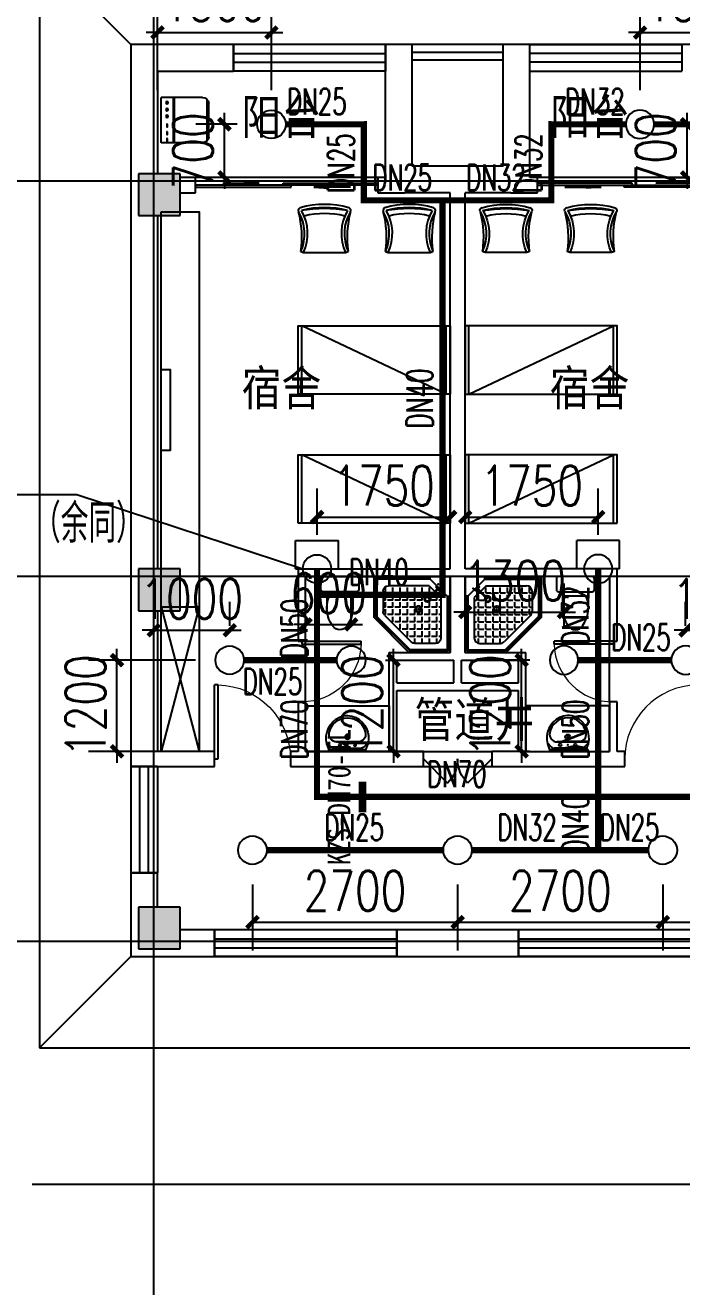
# Model space of a CAD drawing. Extents: x 0 to 2838408, y -923048 to 203859.
# Drawn here: x 2679573 to 2688213, y -206036 to -189439 of the extents above; entities that cross this region are included whole.
import ezdxf
from ezdxf.enums import TextEntityAlignment as Align

# ---------------------------------------------------------------- set-up
doc = ezdxf.new("R2010")
doc.units = 0
doc.header["$LTSCALE"] = 1000
for name, color, linetype in [('A-Fixt', 81, 'Continuous'), ('CLAYER', 7, 'Continuous'), ('COLUMN', 9, 'Continuous'), ('DIM_喷淋', 3, 'Continuous'), ('DOOR_FIRE', 4, 'Continuous'), ('DOTE', 8, 'Continuous'), ('E2-栏杆', 92, 'Continuous'), ('EQUIP_喷头', 7, 'Continuous'), ('GROUND', 2, 'Continuous'), ('PIPE-喷淋', 6, 'Continuous'), ('PUB_HATCH', 8, 'Continuous'), ('PUB_TEXT', 7, 'Continuous'), ('TEXT_喷淋', 7, 'Continuous'), ('TWT_DIM', 3, 'Continuous'), ('WALL', 9, 'Continuous'), ('WINDOW', 4, 'Continuous'), ('XREF', 8, 'Continuous'), ('抗震支吊架', 2, 'Continuous'), ('洁具', 213, 'Continuous'), ('配景', 3, 'Continuous')]:
    doc.layers.add(name, color=color, linetype=linetype)
doc.styles.add('_TCH_DIM', font='SIMPLEX', dxfattribs={"bigfont": 'GBCBIG'})
doc.styles.add('_TCH_DIM_T3', font='SIMPLEX', dxfattribs={"width": 0.75, "bigfont": 'HZTXT'})
doc.styles.add('_TWT_PIPEDN', font='SIMPLEX', dxfattribs={"width": 0.8, "height": 2.3, "bigfont": 'HZTXT'})
doc.styles.add('kzcad', font='', dxfattribs={"width": 0.8})
doc.styles.get("Standard").update_dxf_attribs({"font": 'geniso.shx', "bigfont": 'hztxt.shx'})
doc.styles.get('kzcad').set_extended_font_data('SimSun')
doc.dimstyles.new('_TWT_ARCH&&150', dxfattribs={"dimtxt": 525, "dimasz": 150, "dimexe": 375, "dimexo": 450, "dimgap": 150, "dimtad": 1, "dimdec": 0, "dimzin": 0, "dimdsep": 46, "dimtxsty": '_TCH_DIM_T3', "dimblk": 'ARCHTICK', "dimcen": 0.09, "dimclrt": 7, "dimazin": 2, "dimtfac": 1, "dimtdec": 0, "dimtix": 1, "dimtmove": 2, "dimatfit": 3, "dimfxl": 1, "dimtolj": 1, "dimtzin": 0, "dimarcsym": 0})

# ---------------------------------------------------------------- blocks, each defined once
blk = doc.blocks.new('1F平面-CAD导入_dwg_Drawing4_t3_dwg_$plan$00001613-474159-1F-927810-1F')
at = {"layer": '洁具'}
for p, q in [((-200, 170), (-430, 170)), ((-30, 250), (-170, 250)), ((-260, -140), (-260, 140)), ((-200, -170), (-200, -220)), ((-170, -250), (-30, -250))]:
    blk.add_line(p, q, dxfattribs=at)
for points in [[(-200, 220), (-200, 170), (-200, -170), (-430, -170)], [(0, -220), (0, 220)]]:
    blk.add_lwpolyline(points, dxfattribs=at)
for centre, radius, start, end in [((-413, -227), 398, 67.4505, 126.6381), ((-170, 220), 30, 90, 180), ((-30, 220), 30, 0, 90), ((-590, 0), 110, 123.4509, 236.5491), ((-413, 227), 398, 233.3619, 292.5495), ((-170, -220), 30, 180, 270), ((-30, -220), 30, 270, 0)]:
    blk.add_arc(centre, radius, start, end, dxfattribs=at)
blk = doc.blocks.new('$lvtry$00000169')
at = {"color": 0}
for p, q in [((259, -36), (259, 0)), ((259, -36), (36, -259)), ((276, -120), (120, -276)), ((144, -151), (291, -298)), ((151, -144), (298, -291)), ((259, -24), (976, -24)), ((259, -36), (964, -36)), ((270, -213), (270, -143)), ((276, -120), (808, -120)), ((366, -213), (366, -143)), ((462, -213), (462, -143)), ((558, -213), (558, -143)), ((655, -213), (655, -143)), ((751, -213), (751, -143)), ((847, -213), (847, -143)), ((964, -36), (976, -24)), ((964, -36), (964, -525)), ((976, -24), (976, -530)), ((36, -259), (0, -259)), ((24, -259), (24, -976)), ((36, -259), (36, -964)), ((120, -276), (120, -808)), ((120, -309), (147, -309)), ((173, -309), (173, -239)), ((173, -309), (243, -309)), ((183, -213), (205, -213)), ((220, -213), (243, -213)), ((270, -213), (340, -213)), ((270, -263), (270, -239)), ((334, -309), (340, -309)), ((366, -213), (436, -213)), ((366, -309), (366, -239)), ((366, -309), (436, -309)), ((462, -213), (532, -213)), ((462, -309), (462, -239)), ((462, -309), (532, -309)), ((558, -213), (628, -213)), ((558, -309), (558, -239)), ((558, -309), (628, -309)), ((655, -213), (725, -213)), ((655, -309), (655, -239)), ((655, -309), (725, -309)), ((751, -213), (821, -213)), ((751, -309), (751, -239)), ((751, -309), (821, -309)), ((847, -213), (880, -213)), ((847, -309), (847, -239)), ((847, -309), (880, -309)), ((880, -192), (880, -460)), ((120, -405), (147, -405)), ((173, -405), (173, -335)), ((173, -405), (243, -405)), ((173, -501), (173, -431)), ((270, -405), (270, -335)), ((270, -405), (340, -405)), ((270, -501), (270, -431)), ((366, -405), (366, -335)), ((366, -405), (379, -405)), ((366, -501), (366, -431)), ((462, -405), (462, -335)), ((462, -405), (532, -405)), ((462, -501), (462, -431)), ((558, -405), (558, -335)), ((558, -405), (628, -405)), ((558, -501), (558, -431)), ((655, -405), (655, -335)), ((655, -405), (725, -405)), ((655, -501), (655, -431)), ((751, -405), (751, -335)), ((751, -405), (821, -405)), ((751, -501), (751, -431)), ((847, -405), (847, -335)), ((847, -405), (880, -405)), ((847, -501), (847, -431)), ((120, -501), (147, -501)), ((120, -598), (147, -598)), ((173, -501), (243, -501)), ((173, -598), (173, -528)), ((173, -598), (243, -598)), ((173, -694), (173, -624)), ((270, -501), (340, -501)), ((270, -598), (270, -528)), ((270, -598), (340, -598)), ((270, -694), (270, -624)), ((366, -501), (436, -501)), ((366, -598), (366, -528)), ((366, -598), (436, -598)), ((366, -694), (366, -624)), ((462, -501), (532, -501)), ((462, -598), (462, -528)), ((462, -598), (532, -598)), ((462, -694), (462, -624)), ((859, -511), (511, -859)), ((964, -525), (525, -964)), ((976, -530), (530, -976)), ((558, -501), (628, -501)), ((558, -598), (558, -528)), ((558, -598), (628, -598)), ((558, -694), (558, -624)), ((655, -501), (725, -501)), ((655, -598), (655, -528)), ((655, -598), (725, -598)), ((655, -694), (655, -624)), ((751, -501), (821, -501)), ((751, -598), (751, -528)), ((751, -598), (773, -598)), ((847, -501), (867, -501)), ((964, -525), (976, -530)), ((120, -694), (147, -694)), ((120, -790), (147, -790)), ((173, -694), (243, -694)), ((173, -790), (173, -720)), ((173, -790), (243, -790)), ((173, -878), (173, -816)), ((270, -694), (340, -694)), ((270, -790), (270, -720)), ((270, -790), (340, -790)), ((270, -880), (270, -816)), ((366, -694), (436, -694)), ((366, -790), (366, -720)), ((366, -790), (436, -790)), ((366, -880), (366, -816)), ((462, -694), (532, -694)), ((462, -790), (462, -720)), ((462, -790), (532, -790)), ((462, -880), (462, -816)), ((558, -694), (628, -694)), ((558, -790), (558, -720)), ((558, -790), (580, -790)), ((655, -694), (676, -694)), ((36, -964), (24, -976)), ((24, -976), (530, -976)), ((36, -964), (525, -964)), ((192, -880), (460, -880)), ((525, -964), (530, -976))]:
    blk.add_line(p, q, dxfattribs=at)
blk.add_lwpolyline([(0, 0), (0, -1000), (540, -1000), (1000, -540), (1000, 0)], close=True)
for points in [[(0, 0), (0, -1000)], [(0, 0), (1000, 0)], [(1000, 0), (1000, -540)], [(136, -190), (148, -178), (132, -162), (121, -174)], [(190, -136), (178, -148), (162, -132), (174, -121)], [(1000, -540), (540, -1000)], [(0, -1000), (540, -1000)]]:
    blk.add_lwpolyline(points, close=True, dxfattribs=at)
for radius in [43.8, 31.1]:
    blk.add_circle((416, -428), radius, dxfattribs=at)
for centre, radius, start, end in [((808, -192), 72, 0, 90), ((296, -296), 40.6, 142.583, 128.4197), ((296, -296), 28.6, 145.828, 125.6599), ((808, -460), 72, 315, 0), ((192, -808), 72, 180, 270), ((460, -808), 72, 270, 315)]:
    blk.add_arc(centre, radius, start, end, dxfattribs=at)
for p in [(103, -156, 0), (156, -102, 0), (416, -428, 0)]:
    blk.add_point(p, dxfattribs=at)
blk = doc.blocks.new('$lvtry$00000178')
at = {"color": 0}
for p, q in [((-238, 0), (238, 0)), ((-214, -36), (-272, -91)), ((-180, -23), (180, -23)), ((-142, -105), (140, -105)), ((140, -105), (-142, -105)), ((216, -37), (268, -91))]:
    blk.add_line(p, q, dxfattribs=at)
blk.add_lwpolyline([(-104, -430, 0.224698), (110, -425, 0.348046), (269, -79), (239, 0), (-241, 0), (-271, -79, 0.356844)], format="xyb", close=True, dxfattribs=at)
for centre, radius in [((-100, -65), 16.3), ((1, -172), 31.6), ((100, -65), 16.3)]:
    blk.add_circle(centre, radius, dxfattribs=at)
at = {"color": 0, "lineweight": 13}
blk.add_circle((1, -172), 23, dxfattribs=at)
at = {"color": 0}
for centre, radius, start, end in [((-142, -205), 100, 90, 190.5602), ((-180, -73), 50, 90, 133.181), ((140, -205), 100, 349.4398, 90), ((180, -73), 50, 44.5607, 90), ((-1, -179), 243, 190.5602, 349.4398)]:
    blk.add_arc(centre, radius, start, end, dxfattribs=at)
for p in [(0, -65), (1, -172)]:
    blk.add_point(p, dxfattribs=at)
blk = doc.blocks.new('A$C70365C93')
at = {"layer": '洁具'}
blk.add_lwpolyline([(-1900, 2300), (-1900, 1700), (-800, 1700), (-800, 2300)], close=True, dxfattribs=at)
blk.add_blockref('$lvtry$00000178', (-1350, 2280), dxfattribs=at)
at = {"layer": '洁具', "rotation": 180}
blk.add_blockref('$lvtry$00000169', (0, 0), dxfattribs=at)
at = {"layer": '洁具', "extrusion": (0, 0, -1), "xscale": -1, "zscale": -1, "rotation": 90}
blk.add_blockref('1F平面-CAD导入_dwg_Drawing4_t3_dwg_$plan$00001613-474159-1F-927810-1F', (1450, 0), dxfattribs=at)
blk = doc.blocks.new('单人床')
at = {"layer": 'A-Fixt'}
for p, q in [((47774, 13973), (48674, 13973)), ((47774, 12073), (48674, 13973)), ((47774, 12073), (48674, 12073))]:
    blk.add_line(p, q, dxfattribs=at)
blk.add_lwpolyline([(47774, 14023), (48674, 14023), (48674, 12023), (47774, 12023), (47774, 14023)], dxfattribs=at)
blk = doc.blocks.new('CH_AP01')
for p, q in [((-311, 17), (-275, 0)), ((-275, 0), (275, 0)), ((275, 0), (311, 17))]:
    blk.add_line(p, q)
for centre, radius, start, end in [((-307, 555), 37.8, 100.1859, 202.8359), ((-1658, 202), 1360, 352.1659, 14.4283), ((-824, 250), 563, 335.5038, 31.0903), ((0, -579), 1213, 74.7104, 105.2896), ((0, -579), 1173, 75.0287, 104.9713), ((0, -1278), 1857, 80.611, 99.389), ((-824, 250), 603, 335.5038, 30.2691), ((0, -579), 1093, 75.8767, 104.1233), ((824, 250), 603, 149.7309, 204.4962), ((824, 250), 563, 148.9097, 204.4962), ((1658, 202), 1360, 165.5717, 187.8341), ((307, 555), 37.8, 337.1641, 79.8141)]:
    blk.add_arc(centre, radius, start, end)
blk = doc.blocks.new('A$C61295E98')
at = {"color": 3}
for p, q in [((544, 598), (0, 598)), ((0, 598), (0, 0)), ((161, 598), (161, 0)), ((170, 0), (170, 598)), ((603, 572), (603, 26)), ((624, 518), (624, 80)), ((544, 0), (0, 0))]:
    blk.add_line(p, q, dxfattribs=at)
for points in [[(82, 540), (75, 540), (75, 577), (82, 577)], [(82, 453), (75, 453), (75, 490), (82, 490)], [(82, 353), (75, 353), (75, 389), (82, 389)]]:
    blk.add_lwpolyline(points, close=True, dxfattribs=at)
for centre in [(74, 250), (74, 164), (74, 71)]:
    blk.add_circle(centre, 15.7, dxfattribs=at)
for centre, start, end in [((544, 518), 360, 90), ((544, 80), 270, 0)]:
    blk.add_arc(centre, 80, start, end, dxfattribs=at)
blk = doc.blocks.new('宿舍')
at = {"layer": 'A-Fixt'}
for p, q in [((47854, 13802), (48354, 15702)), ((48354, 13802), (47854, 15702)), ((47854, 13802), (48354, 13802))]:
    blk.add_line(p, q, dxfattribs=at)
for points in [[(47854, 8602), (48354, 8602), (48354, 15702), (47854, 15702)], [(47854, 10676), (47970, 10676), (47970, 11743), (47854, 11743)]]:
    blk.add_lwpolyline(points, close=True, dxfattribs=at)
at = {"xscale": -1, "rotation": 90}
for p in [(63677, 60475), (63677, 58775)]:
    blk.add_blockref('单人床', p, dxfattribs=at)
at = {"layer": 'A-Fixt', "xscale": -1, "rotation": 180}
for p in [(50002, 9140), (51117, 9140)]:
    blk.add_blockref('CH_AP01', p, dxfattribs=at)
at = {"layer": '配景', "color": 252}
blk.add_blockref('A$C61295E98', (47854, 7097), dxfattribs=at)
blk = doc.blocks.new('$WINLIB2D$00000001')
at = {"color": 0}
for points in [[(-0.5, 0.5), (-0.5, -0.5)], [(-0.5, 0.5), (0.5, 0.5)], [(0.5, -0.5), (0.5, 0.5)], [(0.5, 0.1667), (-0.5, 0.1667)], [(0.5, -0.1667), (-0.5, -0.1667)], [(-0.5, -0.5), (0.5, -0.5)]]:
    blk.add_lwpolyline(points, dxfattribs=at)
blk = doc.blocks.new('$DorLib2D$00000131')
at = {"color": 0, "linetype": 'Continuous'}
for p, q in [((0.15, 0.125), (0.2319, 0.1973)), ((0.2319, 0.1973), (0.2319, 0.125)), ((-0.5, 0.125), (-0.5, 0)), ((0.0192, 0.125), (-0.5, 0.125)), ((0.0192, 0), (0.0192, 0.125)), ((0.35, 0.125), (0.15, 0.125)), ((-0.5, 0), (0.0192, 0)), ((-0.024, 0), (0.5, 0)), ((-0.024, -0.125), (-0.024, 0)), ((0.5, 0), (0.5, -0.125)), ((-0.35, -0.125), (-0.15, -0.125)), ((-0.2319, -0.1973), (-0.2319, -0.125)), ((-0.15, -0.125), (-0.2319, -0.1973)), ((0.5, -0.125), (-0.024, -0.125))]:
    blk.add_line(p, q, dxfattribs=at)
blk = doc.blocks.new('$DorLib2D$00000116')
at = {"color": 0}
for p, q in [((-0.5, 0), (-0.146, 0.354)), ((0.5, 0), (0.146, 0.354))]:
    blk.add_line(p, q, dxfattribs=at)
for centre, start, end in [((-0.5, 0), 0, 45), ((0.5, 0), 135, 180)]:
    blk.add_arc(centre, 0.5, start, end, dxfattribs=at)
blk = doc.blocks.new('$DorLib2D$00000001')
for p, q in [((0.45, 0.975), (0.5, 0.975)), ((0.45, 0), (0.45, 0.975)), ((0.5, 0), (0.5, 0.975)), ((0.5, 0), (0.45, 0))]:
    blk.add_line(p, q)
at = {"lineweight": 13}
blk.add_arc((0.475, 0), 0.975, 91.4693, 180, dxfattribs=at)
blk = doc.blocks.new('1F1')
at = {"layer": 'PUB_HATCH'}
for points in [[(2345566.7, -191392.2), (2345016.7, -191392.2), (2345016.7, -191942.2), (2345566.7, -191942.2)], [(2345566.7, -196592.2), (2345016.7, -196592.2), (2345016.7, -197142.2), (2345566.7, -197142.2)], [(2345566.7, -201042.2), (2345016.7, -201042.2), (2345016.7, -201592.2), (2345566.7, -201592.2)]]:
    blk.add_hatch(color=256, dxfattribs=at).paths.add_polyline_path(points)
at = {"layer": 'COLUMN'}
for p, q in [((2345566.7, -191392.2), (2345016.7, -191392.2)), ((2345016.7, -191392.2), (2345016.7, -191942.2)), ((2345566.7, -191942.2), (2345566.7, -191392.2)), ((2345016.7, -191942.2), (2345566.7, -191942.2)), ((2345566.7, -196592.2), (2345016.7, -196592.2)), ((2345016.7, -196592.2), (2345016.7, -197142.2)), ((2345566.7, -197142.2), (2345566.7, -196592.2)), ((2345016.7, -197142.2), (2345566.7, -197142.2)), ((2345566.7, -201042.2), (2345016.7, -201042.2)), ((2345016.7, -201042.2), (2345016.7, -201592.2)), ((2345566.7, -201592.2), (2345566.7, -201042.2)), ((2345016.7, -201592.2), (2345566.7, -201592.2))]:
    blk.add_line(p, q, dxfattribs=at)
at = {"layer": 'DOOR_FIRE'}
for p, q in [((2348766.7, -198992.2), (2349666.7, -198992.2)), ((2348766.7, -199192.2), (2349666.7, -199192.2))]:
    blk.add_line(p, q, dxfattribs=at)
at = {"layer": 'DOTE'}
for p, q in [((2345216.7, -187892.2), (2345216.7, -271092.2)), ((2345216.7, -187892.2), (2345216.7, -193342)), ((2453916.7, -191492.2), (2343216.7, -191492.2)), ((2346821.2, -191492.2), (2343216.7, -191492.2)), ((2453916.7, -196692.2), (2343216.7, -196692.2)), ((2453916.7, -201492.2), (2343216.7, -201492.2)), ((2364062.1, -204692.2), (2343616.1, -204692.2))]:
    blk.add_line(p, q, dxfattribs=at)
at = {"layer": 'E2-栏杆'}
for points in [[(2348616.7, -189792.2), (2349816.7, -189792.2)], [(2348616.7, -189892.2), (2349816.7, -189892.2)]]:
    blk.add_lwpolyline(points, dxfattribs=at)
at = {"layer": 'GROUND'}
for p, q in [((2343716.7, -188492.2), (2343716.7, -202892.2)), ((2344916.7, -189692.2), (2343716.7, -188492.2)), ((2388316.7, -189692.2), (2344916.7, -189692.2)), ((2344916.7, -189692.2), (2344916.7, -201692.2)), ((2344916.7, -201692.2), (2343716.7, -202892.2)), ((2344916.7, -201692.2), (2353016.7, -201692.2)), ((2343716.7, -202892.2), (2353016.7, -202892.2))]:
    blk.add_line(p, q, dxfattribs=at)
at = {"layer": 'WALL'}
for p, q in [((2346266.7, -189692.2), (2344916.7, -189692.2)), ((2344916.7, -189692.2), (2344916.7, -191492.2)), ((2346266.7, -190042.2), (2346266.7, -189692.2)), ((2348616.7, -189692.2), (2348266.7, -189692.2)), ((2348266.7, -189692.2), (2348266.7, -190042.2)), ((2348616.7, -191292.2), (2348616.7, -189692.2)), ((2349816.7, -191292.2), (2349816.7, -189692.2)), ((2350166.7, -189692.2), (2349816.7, -189692.2)), ((2350166.7, -190042.2), (2350166.7, -189692.2)), ((2345266.7, -190042.2), (2346266.7, -190042.2)), ((2345266.7, -190042.2), (2345266.7, -191392.2)), ((2348266.7, -191442.2), (2348266.7, -190042.2)), ((2350166.7, -191442.2), (2350166.7, -190042.2)), ((2349216.7, -191292.2), (2348616.7, -191292.2)), ((2349816.7, -191292.2), (2349216.7, -191292.2)), ((2344916.7, -191492.2), (2344916.7, -196867.2)), ((2345766.7, -191442.2), (2345566.7, -191442.2)), ((2345766.7, -191642.2), (2345766.7, -191442.2)), ((2348266.7, -191442.2), (2348166.7, -191442.2)), ((2348166.7, -191442.2), (2348166.7, -191642.2)), ((2350266.7, -191442.2), (2350166.7, -191442.2)), ((2350266.7, -191642.2), (2350266.7, -191442.2)), ((2345566.7, -191642.2), (2345766.7, -191642.2)), ((2348166.7, -191642.2), (2348516.7, -191642.2)), ((2349116.7, -191642.2), (2348516.7, -191642.2)), ((2349116.7, -196592.2), (2349116.7, -191642.2)), ((2349916.7, -191642.2), (2349316.7, -191642.2)), ((2349316.7, -196592.2), (2349316.7, -191642.2)), ((2349916.7, -191642.2), (2350266.7, -191642.2)), ((2345266.7, -191942.2), (2345266.7, -196592.2)), ((2347116.7, -196592.2), (2349116.7, -196592.2)), ((2347116.7, -196592.2), (2347116.7, -197542.2)), ((2351316.7, -196592.2), (2349316.7, -196592.2)), ((2351316.7, -197542.2), (2351316.7, -196592.2)), ((2347216.7, -196692.2), (2349116.7, -196692.2)), ((2347216.7, -197542.2), (2347216.7, -196692.2)), ((2349116.7, -197692.2), (2349116.7, -196692.2)), ((2349316.7, -197692.2), (2349316.7, -196692.2)), ((2351216.7, -196692.2), (2349316.7, -196692.2)), ((2351216.7, -196692.2), (2351216.7, -197542.2)), ((2344916.7, -196867.2), (2344916.7, -199092.2)), ((2345266.7, -197142.2), (2345266.7, -198992.2)), ((2347116.7, -197542.2), (2347216.7, -197542.2)), ((2351216.7, -197542.2), (2351316.7, -197542.2)), ((2348316.7, -197692.2), (2349116.7, -197692.2)), ((2348316.7, -198192.2), (2348316.7, -197692.2)), ((2348416.7, -197792.2), (2349166.7, -197792.2)), ((2348416.7, -198092.2), (2348416.7, -197792.2)), ((2349166.7, -198092.2), (2349166.7, -197792.2)), ((2349266.7, -197792.2), (2350016.7, -197792.2)), ((2349266.7, -198092.2), (2349266.7, -197792.2)), ((2349316.7, -197692.2), (2350116.7, -197692.2)), ((2350016.7, -198092.2), (2350016.7, -197792.2)), ((2350116.7, -198192.2), (2350116.7, -197692.2)), ((2348416.7, -198092.2), (2349166.7, -198092.2)), ((2349266.7, -198092.2), (2350016.7, -198092.2)), ((2348316.7, -198992.2), (2348316.7, -198192.2)), ((2348416.7, -198192.2), (2349216.7, -198192.2)), ((2348416.7, -198992.2), (2348416.7, -198192.2)), ((2349216.7, -198192.2), (2350016.7, -198192.2)), ((2350016.7, -198992.2), (2350016.7, -198192.2)), ((2350116.7, -198992.2), (2350116.7, -198192.2)), ((2347216.7, -198342.2), (2347116.7, -198342.2)), ((2347116.7, -198342.2), (2347116.7, -198992.2)), ((2347216.7, -198992.2), (2347216.7, -198342.2)), ((2351316.7, -198342.2), (2351216.7, -198342.2)), ((2351216.7, -198342.2), (2351216.7, -198992.2)), ((2351316.7, -198992.2), (2351316.7, -198342.2)), ((2346016.7, -198992.2), (2345266.7, -198992.2)), ((2346016.7, -199192.2), (2346016.7, -198992.2)), ((2347116.7, -198992.2), (2347016.7, -198992.2)), ((2347016.7, -198992.2), (2347016.7, -199192.2)), ((2347216.7, -198992.2), (2348316.7, -198992.2)), ((2348766.7, -198992.2), (2348416.7, -198992.2)), ((2348766.7, -199192.2), (2348766.7, -198992.2)), ((2350016.7, -198992.2), (2349666.7, -198992.2)), ((2349666.7, -198992.2), (2349666.7, -199192.2)), ((2350116.7, -198992.2), (2351216.7, -198992.2)), ((2351416.7, -198992.2), (2351316.7, -198992.2)), ((2351416.7, -199192.2), (2351416.7, -198992.2)), ((2344916.7, -199092.2), (2344916.7, -199192.2)), ((2344916.7, -199192.2), (2345266.7, -199192.2)), ((2345266.7, -199192.2), (2346016.7, -199192.2)), ((2347016.7, -199192.2), (2347116.7, -199192.2)), ((2347116.7, -199192.2), (2348316.7, -199192.2)), ((2348316.7, -199192.2), (2348766.7, -199192.2)), ((2349666.7, -199192.2), (2350116.7, -199192.2)), ((2350116.7, -199192.2), (2351316.7, -199192.2)), ((2351316.7, -199192.2), (2351416.7, -199192.2)), ((2345266.7, -200592.2), (2344916.7, -200592.2)), ((2344916.7, -200592.2), (2344916.7, -201692.2)), ((2345266.7, -201042.2), (2345266.7, -200592.2)), ((2346017.2, -201342.2), (2345566.7, -201342.2)), ((2346017.2, -201692.2), (2346017.2, -201342.2)), ((2350016.7, -201342.2), (2348417.2, -201342.2)), ((2348417.2, -201342.2), (2348417.2, -201692.2)), ((2350016.7, -201692.2), (2350016.7, -201342.2)), ((2344916.7, -201692.2), (2346017.2, -201692.2)), ((2348417.2, -201692.2), (2350016.7, -201692.2))]:
    blk.add_line(p, q, dxfattribs=at)
at = {"layer": 'WINDOW'}
for p, q in [((2348166.7, -191442.2), (2345766.7, -191442.2)), ((2352666.7, -191442.2), (2350266.7, -191442.2)), ((2347216.7, -198342.2), (2347216.7, -197542.2)), ((2351216.7, -198342.2), (2351216.7, -197542.2))]:
    blk.add_line(p, q, dxfattribs=at)
at = {"xscale": -1, "rotation": 180}
for name, p in [('宿舍', (2297462.9, -183290.5)), ('A$C70365C93', (2349116.7, -196692.2))]:
    blk.add_blockref(name, p, dxfattribs=at)
at = {"rotation": 180}
for name, p in [('宿舍', (2400970.6, -183290.5)), ('A$C70365C93', (2349316.7, -196692.2))]:
    blk.add_blockref(name, p, dxfattribs=at)
at = {"layer": 'DOOR_FIRE', "xscale": 900, "yscale": -900, "zscale": 200}
blk.add_blockref('$DorLib2D$00000116', (2349216.7, -199092.2), dxfattribs=at)
at = {"layer": 'WINDOW'}
for name, p, xscale, yscale, zscale, rotation in [('$WINLIB2D$00000001', (2347266.7, -189867.2), 2000, 350, 2000, 180.000000000001), ('$WINLIB2D$00000001', (2351166.7, -189867.2), -2000, 350, -2000, 180), ('$DorLib2D$00000131', (2346966.7, -191542.2), 2400, -200, 2400, 180), ('$DorLib2D$00000131', (2351466.7, -191542.2), -2400, -200, -2400, 180), ('$DorLib2D$00000001', (2347166.7, -197942.2), 800, -800, 800, 90), ('$DorLib2D$00000001', (2351266.7, -197942.2), 800, 800, 800, 90), ('$WINLIB2D$00000001', (2345091.7, -199892.2), 1400, 350, 1400, 270), ('$WINLIB2D$00000001', (2347217.2, -201517.2), 2400, 350, 2400, 180), ('$WINLIB2D$00000001', (2351216.7, -201517.2), 2400, 350, 2400, 180)]:
    blk.add_blockref(name, p, dxfattribs=dict(at, xscale=xscale, yscale=yscale, zscale=zscale, rotation=rotation))
at = {"layer": 'WINDOW', "yscale": 1000}
for p, xscale, zscale in [((2346516.7, -199092.2), -1000, -1000), ((2351916.7, -199092.2), 1000, 1000)]:
    blk.add_blockref('$DorLib2D$00000001', p, dxfattribs=dict(at, xscale=xscale, zscale=zscale))
at = {"layer": 'CLAYER'}
blk.add_text('管道井', height=525, dxfattribs=at).set_placement((2348649.1, -198855.2))
at = {"layer": 'PUB_TEXT'}
for s, p in [('阳台', (2346373.5, -190924.1)), ('阳台', (2350433.9, -190924.1)), ('宿舍', (2346373.5, -194491.9)), ('宿舍', (2350427.9, -194491.9))]:
    blk.add_text(s, height=525, dxfattribs=at).set_placement(p)
blk = doc.blocks.new('_ArchTick')
at = {"color": 0, "linetype": 'ByBlock', "const_width": 0.4}
blk.add_lwpolyline([(-0.5, -0.5), (0.5, 0.5)], dxfattribs=at)
blk = doc.blocks.new('*D1502')
at = {"layer": 'Defpoints', "color": 0, "linetype": 'ByBlock', "transparency": 16777216}
for p in [(2686663, -197159), (2685363, -197792), (2686663, -197792)]:
    blk.add_point(p, dxfattribs=at)
at = {"layer": 'TWT_DIM', "color": 0, "linetype": 'ByBlock', "lineweight": -2, "transparency": 16777216}
for p, q in [((2685363, -197342), (2685363, -196784)), ((2686663, -197342), (2686663, -196784)), ((2685363, -197159), (2685213, -197159)), ((2685363, -197159), (2686663, -197159)), ((2686663, -197159), (2686813, -197159))]:
    blk.add_line(p, q, dxfattribs=at)
at = {"layer": 'TWT_DIM', "color": 0, "linetype": 'ByBlock', "lineweight": -2, "transparency": 16777216, "xscale": 150, "yscale": 150, "zscale": 150}
blk.add_blockref('_ArchTick', (2685363, -197159), dxfattribs=at)
at = {"layer": 'TWT_DIM', "color": 0, "linetype": 'ByBlock', "lineweight": -2, "transparency": 16777216, "xscale": 150, "yscale": 150, "zscale": 150, "rotation": 180}
blk.add_blockref('_ArchTick', (2686663, -197159), dxfattribs=at)
at = {"layer": 'TWT_DIM', "color": 7, "linetype": 'ByBlock', "transparency": 16777216, "insert": (2686013, -196746), "char_height": 525, "attachment_point": 5, "style": '_TCH_DIM_T3'}
blk.add_mtext('\\A1;1300', dxfattribs=at)
blk = doc.blocks.new('*D1547')
at = {"layer": 'Defpoints', "color": 0, "linetype": 'ByBlock', "transparency": 16777216}
for p in [(2689163, -189535), (2687663, -190742), (2689163, -190742)]:
    blk.add_point(p, dxfattribs=at)
at = {"layer": 'TWT_DIM', "color": 0, "linetype": 'ByBlock', "lineweight": -2, "transparency": 16777216}
for p, q in [((2687663, -190292), (2687663, -189160)), ((2689163, -190292), (2689163, -189160)), ((2687663, -189535), (2687513, -189535)), ((2687663, -189535), (2689163, -189535)), ((2689163, -189535), (2689313, -189535))]:
    blk.add_line(p, q, dxfattribs=at)
at = {"layer": 'TWT_DIM', "color": 0, "linetype": 'ByBlock', "lineweight": -2, "transparency": 16777216, "xscale": 150, "yscale": 150, "zscale": 150}
blk.add_blockref('_ArchTick', (2687663, -189535), dxfattribs=at)
at = {"layer": 'TWT_DIM', "color": 0, "linetype": 'ByBlock', "lineweight": -2, "transparency": 16777216, "xscale": 150, "yscale": 150, "zscale": 150, "rotation": 180}
blk.add_blockref('_ArchTick', (2689163, -189535), dxfattribs=at)
at = {"layer": 'TWT_DIM', "color": 7, "linetype": 'ByBlock', "transparency": 16777216, "insert": (2688413, -189122), "char_height": 525, "attachment_point": 5, "style": '_TCH_DIM_T3'}
blk.add_mtext('\\A1;1500', dxfattribs=at)
blk = doc.blocks.new('*D1548')
at = {"layer": 'Defpoints', "color": 0, "linetype": 'ByBlock', "transparency": 16777216}
for p in [(2687663, -190742), (2688282, -190742), (2687663, -191442)]:
    blk.add_point(p, dxfattribs=at)
at = {"layer": 'TWT_DIM', "color": 0, "linetype": 'ByBlock', "lineweight": -2, "transparency": 16777216}
for p, q in [((2688282, -190742), (2688282, -190592)), ((2688113, -190742), (2688657, -190742)), ((2688282, -191442), (2688282, -190742)), ((2688113, -191442), (2688657, -191442)), ((2688282, -191442), (2688282, -191592))]:
    blk.add_line(p, q, dxfattribs=at)
at = {"layer": 'TWT_DIM', "color": 0, "linetype": 'ByBlock', "lineweight": -2, "transparency": 16777216, "xscale": 150, "yscale": 150, "zscale": 150}
for p, rotation in [((2688282, -190742), 270), ((2688282, -191442), 90)]:
    blk.add_blockref('_ArchTick', p, dxfattribs=dict(at, rotation=rotation))
at = {"layer": 'TWT_DIM', "color": 7, "linetype": 'ByBlock', "transparency": 16777216, "insert": (2687869, -191092), "char_height": 525, "attachment_point": 5, "rotation": 90, "style": '_TCH_DIM_T3'}
blk.add_mtext('\\A1;700', dxfattribs=at)
blk = doc.blocks.new('*D1549')
at = {"layer": 'Defpoints', "color": 0, "linetype": 'ByBlock', "transparency": 16777216}
for p in [(2682813, -189535), (2681313, -190742), (2682813, -190742)]:
    blk.add_point(p, dxfattribs=at)
at = {"layer": 'TWT_DIM', "color": 0, "linetype": 'ByBlock', "lineweight": -2, "transparency": 16777216}
for p, q in [((2681313, -190292), (2681313, -189160)), ((2682813, -190292), (2682813, -189160)), ((2681313, -189535), (2681163, -189535)), ((2681313, -189535), (2682813, -189535)), ((2682813, -189535), (2682963, -189535))]:
    blk.add_line(p, q, dxfattribs=at)
at = {"layer": 'TWT_DIM', "color": 0, "linetype": 'ByBlock', "lineweight": -2, "transparency": 16777216, "xscale": 150, "yscale": 150, "zscale": 150}
blk.add_blockref('_ArchTick', (2681313, -189535), dxfattribs=at)
at = {"layer": 'TWT_DIM', "color": 0, "linetype": 'ByBlock', "lineweight": -2, "transparency": 16777216, "xscale": 150, "yscale": 150, "zscale": 150, "rotation": 180}
blk.add_blockref('_ArchTick', (2682813, -189535), dxfattribs=at)
at = {"layer": 'TWT_DIM', "color": 7, "linetype": 'ByBlock', "transparency": 16777216, "insert": (2682063, -189122), "char_height": 525, "attachment_point": 5, "style": '_TCH_DIM_T3'}
blk.add_mtext('\\A1;1500', dxfattribs=at)
blk = doc.blocks.new('*D1550')
at = {"layer": 'Defpoints', "color": 0, "linetype": 'ByBlock', "transparency": 16777216}
for p in [(2682194, -190742), (2682813, -190742), (2682813, -191442)]:
    blk.add_point(p, dxfattribs=at)
at = {"layer": 'TWT_DIM', "color": 0, "linetype": 'ByBlock', "lineweight": -2, "transparency": 16777216}
for p, q in [((2682194, -190742), (2682194, -190592)), ((2682363, -190742), (2681819, -190742)), ((2682194, -191442), (2682194, -190742)), ((2682363, -191442), (2681819, -191442)), ((2682194, -191442), (2682194, -191592))]:
    blk.add_line(p, q, dxfattribs=at)
at = {"layer": 'TWT_DIM', "color": 0, "linetype": 'ByBlock', "lineweight": -2, "transparency": 16777216, "xscale": 150, "yscale": 150, "zscale": 150}
for p, rotation in [((2682194, -190742), 270), ((2682194, -191442), 90)]:
    blk.add_blockref('_ArchTick', p, dxfattribs=dict(at, rotation=rotation))
at = {"layer": 'TWT_DIM', "color": 7, "linetype": 'ByBlock', "transparency": 16777216, "insert": (2681781, -191092), "char_height": 525, "attachment_point": 5, "rotation": 90, "style": '_TCH_DIM_T3'}
blk.add_mtext('\\A1;700', dxfattribs=at)
blk = doc.blocks.new('*D1559')
at = {"layer": 'Defpoints', "color": 0, "linetype": 'ByBlock', "transparency": 16777216}
for p in [(2687113, -195910), (2685363, -196592), (2687113, -196592)]:
    blk.add_point(p, dxfattribs=at)
at = {"layer": 'TWT_DIM', "color": 0, "linetype": 'ByBlock', "lineweight": -2, "transparency": 16777216}
for p, q in [((2685363, -196142), (2685363, -195535)), ((2687113, -196142), (2687113, -195535)), ((2685363, -195910), (2687113, -195910))]:
    blk.add_line(p, q, dxfattribs=at)
at = {"layer": 'TWT_DIM', "color": 0, "linetype": 'ByBlock', "lineweight": -2, "transparency": 16777216, "xscale": 150, "yscale": 150, "zscale": 150, "rotation": 180}
blk.add_blockref('_ArchTick', (2685363, -195910), dxfattribs=at)
at = {"layer": 'TWT_DIM', "color": 0, "linetype": 'ByBlock', "lineweight": -2, "transparency": 16777216, "xscale": 150, "yscale": 150, "zscale": 150}
blk.add_blockref('_ArchTick', (2687113, -195910), dxfattribs=at)
at = {"layer": 'TWT_DIM', "color": 7, "linetype": 'ByBlock', "transparency": 16777216, "insert": (2686238, -195497), "char_height": 525, "attachment_point": 5, "style": '_TCH_DIM_T3'}
blk.add_mtext('\\A1;1750', dxfattribs=at)
blk = doc.blocks.new('*D1560')
at = {"layer": 'Defpoints', "color": 0, "linetype": 'ByBlock', "transparency": 16777216}
for p in [(2689263, -197399), (2688263, -197792), (2689263, -197792)]:
    blk.add_point(p, dxfattribs=at)
at = {"layer": 'TWT_DIM', "color": 0, "linetype": 'ByBlock', "lineweight": -2, "transparency": 16777216}
for p, q in [((2688263, -197342), (2688263, -197024)), ((2689263, -197342), (2689263, -197024)), ((2688263, -197399), (2688113, -197399)), ((2688263, -197399), (2689263, -197399)), ((2689263, -197399), (2689413, -197399))]:
    blk.add_line(p, q, dxfattribs=at)
at = {"layer": 'TWT_DIM', "color": 0, "linetype": 'ByBlock', "lineweight": -2, "transparency": 16777216, "xscale": 150, "yscale": 150, "zscale": 150}
blk.add_blockref('_ArchTick', (2688263, -197399), dxfattribs=at)
at = {"layer": 'TWT_DIM', "color": 0, "linetype": 'ByBlock', "lineweight": -2, "transparency": 16777216, "xscale": 150, "yscale": 150, "zscale": 150, "rotation": 180}
blk.add_blockref('_ArchTick', (2689263, -197399), dxfattribs=at)
at = {"layer": 'TWT_DIM', "color": 7, "linetype": 'ByBlock', "transparency": 16777216, "insert": (2688763, -196986), "char_height": 525, "attachment_point": 5, "style": '_TCH_DIM_T3'}
blk.add_mtext('\\A1;1000', dxfattribs=at)
blk = doc.blocks.new('*D1561')
at = {"layer": 'Defpoints', "color": 0, "linetype": 'ByBlock', "transparency": 16777216}
for p in [(2686105, -197792), (2686663, -197792), (2686663, -198992)]:
    blk.add_point(p, dxfattribs=at)
at = {"layer": 'TWT_DIM', "color": 0, "linetype": 'ByBlock', "lineweight": -2, "transparency": 16777216}
for p, q in [((2686105, -197792), (2686105, -197642)), ((2686213, -197792), (2685730, -197792)), ((2686105, -198992), (2686105, -197792)), ((2686213, -198992), (2685730, -198992)), ((2686105, -198992), (2686105, -199142))]:
    blk.add_line(p, q, dxfattribs=at)
at = {"layer": 'TWT_DIM', "color": 0, "linetype": 'ByBlock', "lineweight": -2, "transparency": 16777216, "xscale": 150, "yscale": 150, "zscale": 150}
for p, rotation in [((2686105, -197792), 270), ((2686105, -198992), 90)]:
    blk.add_blockref('_ArchTick', p, dxfattribs=dict(at, rotation=rotation))
at = {"layer": 'TWT_DIM', "color": 7, "linetype": 'ByBlock', "transparency": 16777216, "insert": (2685692, -198392), "char_height": 525, "attachment_point": 5, "rotation": 90, "style": '_TCH_DIM_T3'}
blk.add_mtext('\\A1;1200', dxfattribs=at)
blk = doc.blocks.new('*D1563')
at = {"layer": 'Defpoints', "color": 0, "linetype": 'ByBlock', "transparency": 16777216}
for p in [(2685163, -195910), (2683413, -196592), (2685163, -196592)]:
    blk.add_point(p, dxfattribs=at)
at = {"layer": 'TWT_DIM', "color": 0, "linetype": 'ByBlock', "lineweight": -2, "transparency": 16777216}
for p, q in [((2683413, -196142), (2683413, -195535)), ((2685163, -196142), (2685163, -195535)), ((2683413, -195910), (2685163, -195910))]:
    blk.add_line(p, q, dxfattribs=at)
at = {"layer": 'TWT_DIM', "color": 0, "linetype": 'ByBlock', "lineweight": -2, "transparency": 16777216, "xscale": 150, "yscale": 150, "zscale": 150, "rotation": 180}
blk.add_blockref('_ArchTick', (2683413, -195910), dxfattribs=at)
at = {"layer": 'TWT_DIM', "color": 0, "linetype": 'ByBlock', "lineweight": -2, "transparency": 16777216, "xscale": 150, "yscale": 150, "zscale": 150}
blk.add_blockref('_ArchTick', (2685163, -195910), dxfattribs=at)
at = {"layer": 'TWT_DIM', "color": 7, "linetype": 'ByBlock', "transparency": 16777216, "insert": (2684288, -195497), "char_height": 525, "attachment_point": 5, "style": '_TCH_DIM_T3'}
blk.add_mtext('\\A1;1750', dxfattribs=at)
blk = doc.blocks.new('*D1564')
at = {"layer": 'Defpoints', "color": 0, "linetype": 'ByBlock', "transparency": 16777216}
for p in [(2682263, -197399), (2681263, -197792), (2682263, -197792)]:
    blk.add_point(p, dxfattribs=at)
at = {"layer": 'TWT_DIM', "color": 0, "linetype": 'ByBlock', "lineweight": -2, "transparency": 16777216}
for p, q in [((2681263, -197342), (2681263, -197024)), ((2682263, -197342), (2682263, -197024)), ((2681263, -197399), (2681113, -197399)), ((2681263, -197399), (2682263, -197399)), ((2682263, -197399), (2682413, -197399))]:
    blk.add_line(p, q, dxfattribs=at)
at = {"layer": 'TWT_DIM', "color": 0, "linetype": 'ByBlock', "lineweight": -2, "transparency": 16777216, "xscale": 150, "yscale": 150, "zscale": 150}
blk.add_blockref('_ArchTick', (2681263, -197399), dxfattribs=at)
at = {"layer": 'TWT_DIM', "color": 0, "linetype": 'ByBlock', "lineweight": -2, "transparency": 16777216, "xscale": 150, "yscale": 150, "zscale": 150, "rotation": 180}
blk.add_blockref('_ArchTick', (2682263, -197399), dxfattribs=at)
at = {"layer": 'TWT_DIM', "color": 7, "linetype": 'ByBlock', "transparency": 16777216, "insert": (2681763, -196986), "char_height": 525, "attachment_point": 5, "style": '_TCH_DIM_T3'}
blk.add_mtext('\\A1;1000', dxfattribs=at)
blk = doc.blocks.new('*D1565')
at = {"layer": 'Defpoints', "color": 0, "linetype": 'ByBlock', "transparency": 16777216}
for p in [(2683863, -197322), (2683263, -197792), (2683863, -197792)]:
    blk.add_point(p, dxfattribs=at)
at = {"layer": 'TWT_DIM', "color": 0, "linetype": 'ByBlock', "lineweight": -2, "transparency": 16777216}
for p, q in [((2683263, -197342), (2683263, -196947)), ((2683863, -197342), (2683863, -196947)), ((2683263, -197322), (2683113, -197322)), ((2683263, -197322), (2683863, -197322)), ((2683863, -197322), (2684013, -197322))]:
    blk.add_line(p, q, dxfattribs=at)
at = {"layer": 'TWT_DIM', "color": 0, "linetype": 'ByBlock', "lineweight": -2, "transparency": 16777216, "xscale": 150, "yscale": 150, "zscale": 150}
blk.add_blockref('_ArchTick', (2683263, -197322), dxfattribs=at)
at = {"layer": 'TWT_DIM', "color": 0, "linetype": 'ByBlock', "lineweight": -2, "transparency": 16777216, "xscale": 150, "yscale": 150, "zscale": 150, "rotation": 180}
blk.add_blockref('_ArchTick', (2683863, -197322), dxfattribs=at)
at = {"layer": 'TWT_DIM', "color": 7, "linetype": 'ByBlock', "transparency": 16777216, "insert": (2683563, -196910), "char_height": 525, "attachment_point": 5, "style": '_TCH_DIM_T3'}
blk.add_mtext('\\A1;600', dxfattribs=at)
blk = doc.blocks.new('*D1566')
at = {"layer": 'Defpoints', "color": 0, "linetype": 'ByBlock', "transparency": 16777216}
for p in [(2683863, -197792), (2684420, -197792), (2683863, -198992)]:
    blk.add_point(p, dxfattribs=at)
at = {"layer": 'TWT_DIM', "color": 0, "linetype": 'ByBlock', "lineweight": -2, "transparency": 16777216}
for p, q in [((2684420, -197792), (2684420, -197642)), ((2684313, -197792), (2684795, -197792)), ((2684420, -198992), (2684420, -197792)), ((2684313, -198992), (2684795, -198992)), ((2684420, -198992), (2684420, -199142))]:
    blk.add_line(p, q, dxfattribs=at)
at = {"layer": 'TWT_DIM', "color": 0, "linetype": 'ByBlock', "lineweight": -2, "transparency": 16777216, "xscale": 150, "yscale": 150, "zscale": 150}
for p, rotation in [((2684420, -197792), 270), ((2684420, -198992), 90)]:
    blk.add_blockref('_ArchTick', p, dxfattribs=dict(at, rotation=rotation))
at = {"layer": 'TWT_DIM', "color": 7, "linetype": 'ByBlock', "transparency": 16777216, "insert": (2684008, -198392), "char_height": 525, "attachment_point": 5, "rotation": 90, "style": '_TCH_DIM_T3'}
blk.add_mtext('\\A1;1200', dxfattribs=at)
blk = doc.blocks.new('*D1567')
at = {"layer": 'Defpoints', "color": 0, "linetype": 'ByBlock', "transparency": 16777216}
for p in [(2680780, -197792), (2682263, -197792), (2682263, -198992)]:
    blk.add_point(p, dxfattribs=at)
at = {"layer": 'TWT_DIM', "color": 0, "linetype": 'ByBlock', "lineweight": -2, "transparency": 16777216}
for p, q in [((2680780, -197792), (2680780, -197642)), ((2681813, -197792), (2680405, -197792)), ((2680780, -198992), (2680780, -197792)), ((2681813, -198992), (2680405, -198992)), ((2680780, -198992), (2680780, -199142))]:
    blk.add_line(p, q, dxfattribs=at)
at = {"layer": 'TWT_DIM', "color": 0, "linetype": 'ByBlock', "lineweight": -2, "transparency": 16777216, "xscale": 150, "yscale": 150, "zscale": 150}
for p, rotation in [((2680780, -197792), 270), ((2680780, -198992), 90)]:
    blk.add_blockref('_ArchTick', p, dxfattribs=dict(at, rotation=rotation))
at = {"layer": 'TWT_DIM', "color": 7, "linetype": 'ByBlock', "transparency": 16777216, "insert": (2680367, -198392), "char_height": 525, "attachment_point": 5, "rotation": 90, "style": '_TCH_DIM_T3'}
blk.add_mtext('\\A1;1200', dxfattribs=at)
blk = doc.blocks.new('*D3136')
at = {"layer": 'Defpoints', "color": 0, "linetype": 'ByBlock', "transparency": 16777216}
for p in [(2687963, -200292), (2690663, -200292), (2690663, -201239)]:
    blk.add_point(p, dxfattribs=at)
at = {"layer": 'DIM_喷淋', "color": 0, "linetype": 'ByBlock', "lineweight": -2, "transparency": 16777216}
for p, q in [((2687963, -200742), (2687963, -201614)), ((2690663, -200742), (2690663, -201614)), ((2687963, -201239), (2690663, -201239))]:
    blk.add_line(p, q, dxfattribs=at)
at = {"layer": 'DIM_喷淋', "color": 0, "linetype": 'ByBlock', "lineweight": -2, "transparency": 16777216, "xscale": 150, "yscale": 150, "zscale": 150, "rotation": 180}
blk.add_blockref('_ArchTick', (2687963, -201239), dxfattribs=at)
at = {"layer": 'DIM_喷淋', "color": 0, "linetype": 'ByBlock', "lineweight": -2, "transparency": 16777216, "xscale": 150, "yscale": 150, "zscale": 150}
blk.add_blockref('_ArchTick', (2690663, -201239), dxfattribs=at)
at = {"layer": 'DIM_喷淋', "color": 7, "linetype": 'ByBlock', "transparency": 16777216, "insert": (2689313, -200826), "char_height": 525, "attachment_point": 5, "style": '_TCH_DIM_T3'}
blk.add_mtext('\\A1;2700', dxfattribs=at)
blk = doc.blocks.new('*D3137')
at = {"layer": 'Defpoints', "color": 0, "linetype": 'ByBlock', "transparency": 16777216}
for p in [(2685263, -200292), (2687963, -200292), (2687963, -201239)]:
    blk.add_point(p, dxfattribs=at)
at = {"layer": 'DIM_喷淋', "color": 0, "linetype": 'ByBlock', "lineweight": -2, "transparency": 16777216}
for p, q in [((2685263, -200742), (2685263, -201614)), ((2687963, -200742), (2687963, -201614)), ((2685263, -201239), (2687963, -201239))]:
    blk.add_line(p, q, dxfattribs=at)
at = {"layer": 'DIM_喷淋', "color": 0, "linetype": 'ByBlock', "lineweight": -2, "transparency": 16777216, "xscale": 150, "yscale": 150, "zscale": 150, "rotation": 180}
blk.add_blockref('_ArchTick', (2685263, -201239), dxfattribs=at)
at = {"layer": 'DIM_喷淋', "color": 0, "linetype": 'ByBlock', "lineweight": -2, "transparency": 16777216, "xscale": 150, "yscale": 150, "zscale": 150}
blk.add_blockref('_ArchTick', (2687963, -201239), dxfattribs=at)
at = {"layer": 'DIM_喷淋', "color": 7, "linetype": 'ByBlock', "transparency": 16777216, "insert": (2686613, -200826), "char_height": 525, "attachment_point": 5, "style": '_TCH_DIM_T3'}
blk.add_mtext('\\A1;2700', dxfattribs=at)
blk = doc.blocks.new('*D3138')
at = {"layer": 'Defpoints', "color": 0, "linetype": 'ByBlock', "transparency": 16777216}
for p in [(2682563, -200292), (2685263, -200292), (2685263, -201239)]:
    blk.add_point(p, dxfattribs=at)
at = {"layer": 'DIM_喷淋', "color": 0, "linetype": 'ByBlock', "lineweight": -2, "transparency": 16777216}
for p, q in [((2682563, -200742), (2682563, -201614)), ((2685263, -200742), (2685263, -201614)), ((2682563, -201239), (2685263, -201239))]:
    blk.add_line(p, q, dxfattribs=at)
at = {"layer": 'DIM_喷淋', "color": 0, "linetype": 'ByBlock', "lineweight": -2, "transparency": 16777216, "xscale": 150, "yscale": 150, "zscale": 150, "rotation": 180}
blk.add_blockref('_ArchTick', (2682563, -201239), dxfattribs=at)
at = {"layer": 'DIM_喷淋', "color": 0, "linetype": 'ByBlock', "lineweight": -2, "transparency": 16777216, "xscale": 150, "yscale": 150, "zscale": 150}
blk.add_blockref('_ArchTick', (2685263, -201239), dxfattribs=at)
at = {"layer": 'DIM_喷淋', "color": 7, "linetype": 'ByBlock', "transparency": 16777216, "insert": (2683913, -200826), "char_height": 525, "attachment_point": 5, "style": '_TCH_DIM_T3'}
blk.add_mtext('\\A1;2700', dxfattribs=at)
blk = doc.blocks.new('$TwtSys$00000125')
blk.add_circle((0, 0, 0), 1)
blk = doc.blocks.new('$TwtSys$00000131')
for p, q in [((-1.5, 0), (-1.5, 2)), ((-1.5, 2), (1.5, 2)), ((1.5, 0, 0), (1.5, 2, 0)), ((-1.5, 0), (-1, 0)), ((1, 0, 0), (1.5, 0, 0))]:
    blk.add_line(p, q)
blk.add_circle((0, 0), 1)

msp = doc.modelspace()

# ---------------------------------------------------------------- hatches: boundary and pattern name
at = {"layer": 'PIPE-喷淋', "linetype": 'ByBlock'}
for points in [[(2684029.3, -190742.2), (2684070.6, -190742.2), (2684070.6, -190700.9)], [(2684029.3, -190742.2), (2684029.3, -190700.9), (2684070.6, -190700.9)], [(2686495.8, -190742.2), (2686454.5, -190742.2), (2686454.5, -190700.9)], [(2686495.8, -190742.2), (2686495.8, -190700.9), (2686454.5, -190700.9)], [(2684029.3, -191742.2), (2684029.3, -191783.4), (2683988.1, -191783.4)], [(2684029.3, -191742.2), (2683988.1, -191742.2), (2683988.1, -191783.4)], [(2686495.8, -191742.2), (2686495.8, -191783.4), (2686537, -191783.4)], [(2686495.8, -191742.2), (2686537, -191742.2), (2686537, -191783.4)], [(2685062.5, -196931.7), (2685062.5, -196972.9), (2685103.8, -196972.9)], [(2685062.5, -196931.7), (2685103.8, -196931.7), (2685103.8, -196972.9)], [(2683412.5, -199592.2), (2683412.5, -199633.4), (2683371.3, -199633.4)], [(2683412.5, -199592.2), (2683371.3, -199592.2), (2683371.3, -199633.4)]]:
    msp.add_hatch(color=256, dxfattribs=at).paths.add_polyline_path(points)

# ---------------------------------------------------------------- linework, layer by layer
at = {"layer": 'DIM_喷淋', "linetype": 'ByBlock'}
for p, q in [((2680250.2, -195615.4), (2674217.1, -195615.4)), ((2683212.5, -196592.2), (2680250.2, -195615.4))]:
    msp.add_line(p, q, dxfattribs=at)
at = {"layer": 'PIPE-喷淋', "linetype": 'ByBlock', "ltscale": 1.5, "const_width": 82.5}
for points in [[(2684029.3, -190742.2), (2683000, -190742.2)], [(2684029.3, -191742.2), (2684029.3, -190742.2)], [(2686495.8, -191742.2), (2686495.8, -190742.2)], [(2686495.8, -190742.2), (2687475, -190742.2)], [(2687850, -190742.2), (2690675, -190742.2)], [(2685062.5, -191742.2), (2684029.3, -191742.2)], [(2685062.5, -196931.7), (2685062.5, -191742.2)], [(2685062.5, -191742.2), (2686495.8, -191742.2)], [(2683412.5, -196592.2), (2683412.5, -196931.7)], [(2687112.5, -196592.2), (2687112.5, -197792.2)], [(2683412.5, -196931.7), (2685062.5, -196931.7)], [(2683412.5, -196931.7), (2683412.5, -197792.2)], [(2682450, -197792.2), (2683412.5, -197792.2)], [(2683412.5, -197792.2), (2683412.5, -199592.2)], [(2683412.5, -197792.2), (2683675, -197792.2)], [(2686850, -197792.2), (2687112.5, -197792.2)], [(2687112.5, -197792.2), (2688075, -197792.2)], [(2687112.5, -197792.2), (2687112.5, -199592.2)], [(2683412.5, -199592.2), (2687112.5, -199592.2)], [(2687112.5, -199592.2), (2691412.5, -199592.2)], [(2687112.5, -200292.2), (2687112.5, -199592.2)], [(2682750, -200292.2), (2685075, -200292.2)], [(2685450, -200292.2), (2687112.5, -200292.2)], [(2687112.5, -200292.2), (2687775, -200292.2)]]:
    msp.add_lwpolyline(points, dxfattribs=at)
at = {"layer": '抗震支吊架', "color": 4, "const_width": 100}
msp.add_lwpolyline([(2684012.5, -199792.2), (2684012.5, -199392.2)], dxfattribs=at)

# ---------------------------------------------------------------- block references
at = {"layer": 'EQUIP_喷头', "linetype": 'ByBlock', "xscale": 187.5, "yscale": 187.5, "zscale": 187.5}
for name, p in [('$TwtSys$00000125', (2682812.5, -190742.2)), ('$TwtSys$00000131', (2683412.5, -196592.2)), ('$TwtSys$00000125', (2682262.5, -197792.2)), ('$TwtSys$00000125', (2683862.5, -197792.2)), ('$TwtSys$00000125', (2682562.5, -200292.2)), ('$TwtSys$00000125', (2685262.5, -200292.2)), ('$TwtSys$00000125', (2687962.5, -200292.2))]:
    msp.add_blockref(name, p, dxfattribs=at)
at = {"layer": 'EQUIP_喷头', "linetype": 'ByBlock', "xscale": 187.5, "yscale": -187.5, "zscale": 187.5, "rotation": 180}
for name, p in [('$TwtSys$00000125', (2687662.5, -190742.2)), ('$TwtSys$00000131', (2687112.5, -196592.2)), ('$TwtSys$00000125', (2686662.5, -197792.2)), ('$TwtSys$00000125', (2688262.5, -197792.2))]:
    msp.add_blockref(name, p, dxfattribs=at)
at = {"layer": 'XREF'}
msp.add_blockref('1F1', (336045.8, 0), dxfattribs=at)

# ---------------------------------------------------------------- texts
at = {"layer": 'DIM_喷淋', "color": 7, "linetype": 'ByBlock', "style": '_TCH_DIM'}
msp.add_text('（余同）', height=506.38, dxfattribs=at).set_placement((2679675.2, -196245.4))
at = {"layer": 'TEXT_喷淋', "color": 251, "linetype": 'ByBlock', "style": '_TWT_PIPEDN', "width": 0.64}
for s, p in [('DN25', (2683016.1, -190614.7)), ('DN32', (2686674.4, -190614.7)), ('DN25', (2684141.1, -191614.7)), ('DN32', (2685374.4, -191614.7)), ('DN40', (2683832.7, -196804.2)), ('DN25', (2687282.7, -197664.7)), ('DN25', (2682432.7, -198246.1)), ('DN25', (2683507.7, -200164.7)), ('DN32', (2685782.7, -200164.7)), ('DN25', (2687132.7, -200164.7))]:
    msp.add_text(s, height=345, dxfattribs=at).set_placement(p)
for s, p in [('DN25', (2683901.8, -191647)), ('DN32', (2686368.3, -191647)), ('DN40', (2684935, -194741.7)), ('DN32', (2686985, -197597)), ('DN50', (2683285, -197766.7)), ('DN50', (2686985, -199097)), ('DN40', (2686985, -200347))]:
    msp.add_text(s, height=345, rotation=90, dxfattribs=at).set_placement(p)
at = {"layer": 'TEXT_喷淋', "linetype": 'ByBlock', "style": '_TWT_PIPEDN', "width": 0.64}
msp.add_text('DN70', height=345, rotation=90, dxfattribs=at).set_placement((2683285, -199097))
msp.add_text('DN70', height=345, dxfattribs=at).set_placement((2684857.7, -199464.7))
at = {"layer": '抗震支吊架', "color": 4, "style": 'kzcad', "width": 0.8}
msp.add_text('KZS-DN70-TL', height=300, rotation=89.88539, dxfattribs=at).set_placement((2683852.5, -199592.2), align=Align.CENTER)

# ---------------------------------------------------------------- dimensions: what is measured, and where the dimension line sits
at = {"layer": 'DIM_喷淋', "linetype": 'ByBlock'}
for p1, p2, picture, middle in [((2682562.5, -200292.2), (2685262.5, -200292.2), '*D3138', (2683912.5, -200826.3)), ((2685262.5, -200292.2), (2687962.5, -200292.2), '*D3137', (2686612.5, -200826.3)), ((2687962.5, -200292.2), (2690662.5, -200292.2), '*D3136', (2689312.5, -200826.3))]:
    dim = msp.add_aligned_dim(p1=p1, p2=p2, distance=-946.6, dimstyle='_TWT_ARCH&&150', dxfattribs=at)
    dim.commit()
    dim.dimension.update_dxf_attribs({"geometry": picture, "text_midpoint": middle})
at = {"layer": 'TWT_DIM', "linetype": 'ByBlock'}
for p1, p2, distance, picture, middle in [((2681312.5, -190742.2), (2682812.5, -190742.2), 1207.4, '*D1549', (2682062.5, -189122.3)), ((2687662.5, -190742.2), (2689162.5, -190742.2), 1207.4, '*D1547', (2688412.5, -189122.3)), ((2682812.5, -191442.2), (2682812.5, -190742.2), 619, '*D1550', (2681781, -191092.2)), ((2687662.5, -191442.2), (2687662.5, -190742.2), -619, '*D1548', (2687869, -191092.2)), ((2683412.5, -196592.2), (2685162.5, -196592.2), 682.4, '*D1563', (2684287.5, -195497.3)), ((2685362.5, -196592.2), (2687112.5, -196592.2), 682.4, '*D1559', (2686237.5, -195497.3)), ((2685362.5, -197792.2), (2686662.5, -197792.2), 633.6, '*D1502', (2686012.5, -196746.1)), ((2681262.5, -197792.2), (2682262.5, -197792.2), 393.4, '*D1564', (2681762.5, -196986.3)), ((2683262.5, -197792.2), (2683862.5, -197792.2), 469.7, '*D1565', (2683562.5, -196910)), ((2688262.5, -197792.2), (2689262.5, -197792.2), 393.4, '*D1560', (2688762.5, -196986.3)), ((2682262.5, -198992.2), (2682262.5, -197792.2), 1482.7, '*D1567', (2680367.4, -198392.2)), ((2683862.5, -198992.2), (2683862.5, -197792.2), -557.7, '*D1566', (2684007.8, -198392.2)), ((2686662.5, -198992.2), (2686662.5, -197792.2), 557.7, '*D1561', (2685692.3, -198392.2))]:
    dim = msp.add_aligned_dim(p1=p1, p2=p2, distance=distance, dimstyle='_TWT_ARCH&&150', dxfattribs=at)
    dim.commit()
    dim.dimension.update_dxf_attribs({"geometry": picture, "text_midpoint": middle})

doc.saveas('drawing.dxf')
